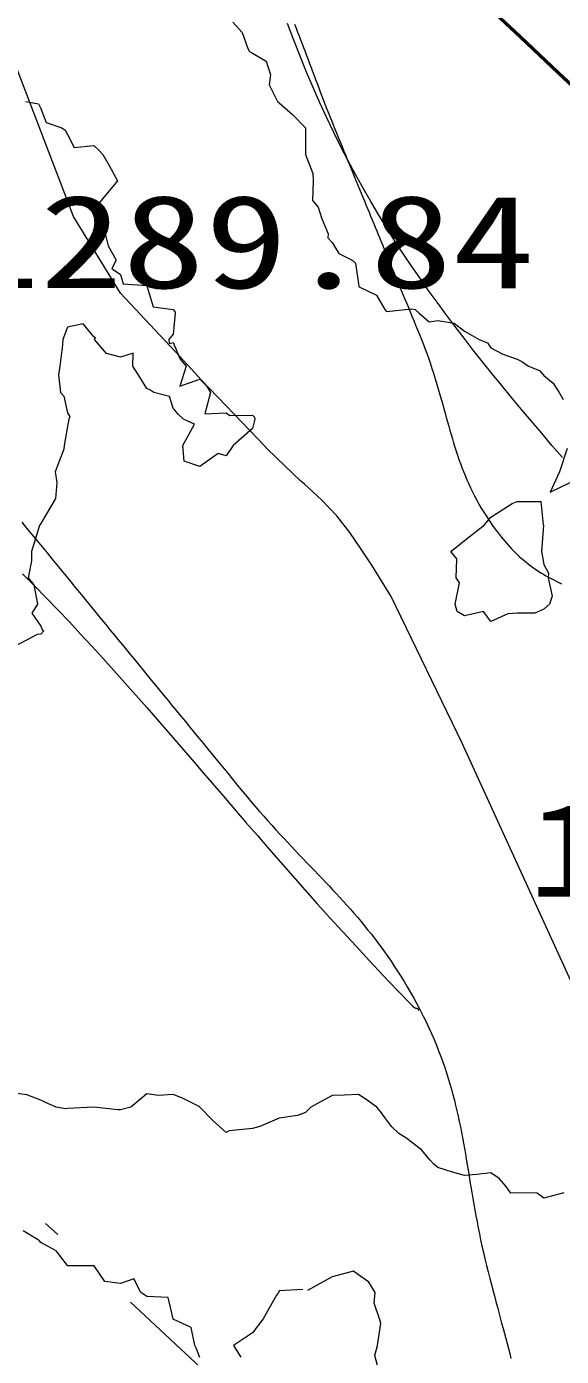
# Model space of a CAD drawing. Units: millimetres at full size, sheet at 1:500; details may follow other scales. Extents: x -209175 to 420500, y 0 to 351151.
# Drawn here: x 45203 to 49244, y 178848 to 188896 of the extents above; entities that cross this region are included whole.
import ezdxf
from ezdxf.enums import TextEntityAlignment as Align

# ---------------------------------------------------------------- set-up
doc = ezdxf.new("R2010")
doc.units = ezdxf.units.MM
doc.header["$LTSCALE"] = 500
doc.linetypes.add('USER1', pattern=[9.25, 6, -1.5, 0.25, -1.5])
for name, color, linetype, lineweight in [('D-BGD-HICN', 7, 'Continuous', 13), ('D-BGD-TXT', 7, 'Continuous', 13), ('D-BMK', 2, 'USER1', 13), ('D-BYP-STR2', 4, 'Continuous', 13), ('D-BYP-STR4', 1, 'Continuous', 50), ('D-BYP-STR8', 5, 'Continuous', 50), ('サーフェス_コンタ作成', 33, 'Continuous', 13)]:
    doc.layers.add(name, color=color, linetype=linetype, lineweight=lineweight)
doc.styles.add('ＭＳ ゴシック', font='')
doc.styles.get('ＭＳ ゴシック').set_extended_font_data('MS Gothic')

msp = doc.modelspace()

# ---------------------------------------------------------------- linework, layer by layer
at = {"layer": 'D-BGD-HICN'}
for points in [[(49251.7, 185639.6), (49173, 185731.7), (49095.2, 185823), (49018.4, 185913.7), (48942.6, 186004), (48867.8, 186093.9), (48793.9, 186183.6), (48721, 186273.1), (48649.1, 186362.5), (48578.2, 186452.1), (48508.2, 186541.9), (48439.3, 186632), (48371.3, 186722.5), (48304.3, 186813.5), (48238.3, 186905.2), (48173.2, 186997.6), (48109.2, 187091), (48046.2, 187185.3), (47984.1, 187280.7), (47923.1, 187377.3), (47863.1, 187475.3), (47804, 187574.6), (47746, 187675.6), (47688.9, 187778.2), (47632.9, 187882.5), (47577.9, 187988.8), (47523.9, 188097.1), (47470.9, 188207.4), (47418.9, 188320), (47368, 188435), (47318, 188552.4), (47269.1, 188672.3), (47221.2, 188795), (47174.3, 188920.4)], [(45172.2, 184760.7), (45262.5, 184670.2), (45351.5, 184579.6), (45439.1, 184488.8), (45525.7, 184397.8), (45611.2, 184306.5), (45695.9, 184215), (45779.8, 184123.2), (45863.1, 184030.9), (45945.9, 183938.3), (46028.3, 183845.3), (46110.4, 183751.8), (46192.5, 183657.8), (46274.5, 183563.3), (46356.7, 183468.2), (46439.2, 183372.4), (46522, 183276.1), (46605.4, 183179), (46689.4, 183081.2), (46774.1, 182982.6), (46859.8, 182883.3), (46946.5, 182783.1), (47034.3, 182682.1), (47123.4, 182580.1), (47214, 182477.2), (47306, 182373.3), (47399.7, 182268.4), (47495.2, 182162.4), (47592.6, 182055.4), (47692.1, 181947.2), (47793.7, 181837.8), (47897.6, 181727.3), (48004, 181615.5), (48112.9, 181502.4), (48113, 181502.2), (48113.2, 181502), (48113.4, 181501.9), (48113.6, 181501.7), (48113.7, 181501.5), (48113.9, 181501.3), (48114.1, 181501.1), (48114.2, 181501), (48114.4, 181500.8), (48114.5, 181500.6), (48114.7, 181500.4), (48114.8, 181500.3), (48115, 181500.1), (48115.1, 181499.9), (48115.2, 181499.7), (48115.4, 181499.6), (48115.5, 181499.4), (48115.7, 181499.3), (48115.8, 181499.1), (48115.9, 181498.9), (48116.1, 181498.8), (48116.2, 181498.6), (48116.3, 181498.4), (48116.5, 181498.3), (48116.6, 181498.1), (48116.7, 181498), (48116.9, 181497.8), (48117, 181497.6), (48117.2, 181497.5), (48117.3, 181497.3), (48117.4, 181497.2), (48117.6, 181497), (48117.7, 181496.8), (48117.9, 181496.7), (48118, 181496.5), (48118.2, 181496.4), (48118.3, 181496.2), (48118.5, 181496), (48118.7, 181495.9), (48118.8, 181495.7), (48119, 181495.6), (48119.2, 181495.4), (48119.4, 181495.2), (48119.5, 181495.1), (48119.7, 181494.9), (48119.9, 181494.7), (48120.1, 181494.5), (48120.3, 181494.4), (48120.7, 181494), (48121.1, 181493.7), (48121.5, 181493.4), (48121.9, 181493.1), (48122.3, 181492.8), (48122.6, 181492.4), (48123, 181492.1), (48123.3, 181491.8), (48123.7, 181491.5), (48124, 181491.2), (48124.4, 181490.9), (48124.7, 181490.7), (48125.1, 181490.4), (48125.4, 181490.1), (48125.7, 181489.8), (48126, 181489.5), (48126.4, 181489.3), (48126.7, 181489), (48127, 181488.7), (48127.3, 181488.5), (48127.7, 181488.2), (48128, 181487.9), (48128.3, 181487.7), (48128.6, 181487.4), (48129, 181487.2), (48129.3, 181486.9), (48129.6, 181486.7), (48130, 181486.4), (48130.3, 181486.2), (48130.6, 181485.9), (48131, 181485.7), (48131.3, 181485.4), (48131.7, 181485.2), (48132, 181485), (48132.4, 181484.7), (48132.8, 181484.5), (48133.1, 181484.3), (48133.5, 181484), (48133.9, 181483.8), (48134.3, 181483.5), (48134.7, 181483.3), (48135.1, 181483.1), (48135.5, 181482.8), (48135.9, 181482.6), (48136.4, 181482.4), (48136.8, 181482.1), (48137.3, 181481.9), (48137.7, 181481.6), (48138.2, 181481.4), (48138.7, 181481.2), (48139.2, 181481), (48139.6, 181480.8), (48140.1, 181480.6), (48140.6, 181480.4), (48141, 181480.3), (48141.5, 181480.2), (48142, 181480), (48142.4, 181479.9), (48142.9, 181479.8), (48143.4, 181479.7), (48143.8, 181479.6), (48144.3, 181479.5), (48144.7, 181479.4), (48145.2, 181479.4), (48145.6, 181479.3), (48146.1, 181479.2), (48146.5, 181479.2), (48147, 181479.1), (48147.4, 181479), (48147.9, 181479), (48148.3, 181478.9), (48148.7, 181478.9), (48149.2, 181478.8), (48149.6, 181478.7), (48150, 181478.6), (48150.5, 181478.6), (48150.9, 181478.5), (48151.3, 181478.4), (48151.7, 181478.3), (48152.2, 181478.2), (48152.6, 181478.1), (48153, 181477.9), (48153.4, 181477.8), (48153.8, 181477.6), (48154.3, 181477.5), (48154.7, 181477.3), (48155.1, 181477.1), (48155.5, 181476.9), (48155.9, 181476.7), (48156.3, 181476.4), (48156.7, 181476.2), (48157.1, 181475.9), (48157.5, 181475.6), (48157.9, 181475.3), (48158.3, 181475), (48158.7, 181474.6), (48158.9, 181474.4), (48159, 181474.3), (48159.2, 181474.1), (48159.3, 181473.9), (48159.5, 181473.7), (48159.6, 181473.5), (48159.7, 181473.3), (48159.8, 181473.2), (48159.9, 181473), (48160, 181472.8), (48160.1, 181472.6), (48160.2, 181472.4), (48160.3, 181472.2), (48160.4, 181472), (48160.5, 181471.8), (48160.6, 181471.5), (48160.6, 181471.3), (48160.7, 181471.1), (48160.8, 181470.9), (48160.8, 181470.7), (48160.9, 181470.5), (48161, 181470.3), (48161, 181470.1), (48161.1, 181469.9), (48161.2, 181469.7), (48161.2, 181469.5), (48161.3, 181469.3), (48161.4, 181469.1), (48161.4, 181468.9), (48161.5, 181468.7), (48161.6, 181468.6), (48161.7, 181468.4), (48161.8, 181468.2), (48161.9, 181468), (48162, 181467.9), (48162.1, 181467.7), (48162.2, 181467.5), (48162.3, 181467.4), (48162.5, 181467.2), (48162.6, 181467.1), (48162.8, 181466.9), (48162.9, 181466.8), (48163.1, 181466.7), (48163.3, 181466.6), (48163.4, 181466.5), (48163.6, 181466.3), (48163.8, 181466.2), (48164.1, 181466.2), (48164.1, 181466.1), (48164.2, 181466.1), (48164.2, 181466.1), (48164.3, 181466.1), (48164.3, 181466.1), (48164.4, 181466), (48164.4, 181466), (48164.5, 181466), (48164.5, 181466), (48164.6, 181466), (48164.6, 181465.9), (48164.7, 181465.9), (48164.7, 181465.9), (48164.8, 181465.9), (48164.8, 181465.9), (48164.8, 181465.9), (48164.9, 181465.8), (48164.9, 181465.8), (48165, 181465.8), (48165, 181465.8), (48165.1, 181465.8), (48165.1, 181465.8), (48165.1, 181465.8), (48165.2, 181465.7), (48165.2, 181465.7), (48165.3, 181465.7), (48165.3, 181465.7), (48165.4, 181465.7), (48165.4, 181465.7), (48165.5, 181465.7), (48165.5, 181465.7), (48165.5, 181465.7), (48165.6, 181465.6), (48165.6, 181465.6), (48165.7, 181465.6), (48165.7, 181465.6), (48165.8, 181465.6), (48165.8, 181465.6), (48165.9, 181465.6), (48165.9, 181465.6), (48166, 181465.6), (48166, 181465.6), (48166.1, 181465.6), (48166.1, 181465.6), (48166.2, 181465.6), (48166.3, 181465.6), (48166.3, 181465.6), (48166.4, 181465.6)]]:
    msp.add_lwpolyline(points, dxfattribs=at)
at = {"layer": 'D-BMK'}
msp.add_line((39211.7, 185554.3), (53862.1, 171939.3), dxfattribs=at)
msp.add_arc((-63853.3, 68233.2), 150000, 22.39568, 55.4167, dxfattribs=at)
at = {"layer": 'D-BYP-STR2'}
for points in [[(49653.3, 180947.6), (48493.1, 183482.5), (47958.6, 184591.1), (47811.7, 184826.2), (47731.2, 184947.6), (47645.7, 185073.1), (47548, 185198.3), (47434.2, 185317.7), (47399, 185350.9), (47365.4, 185381.7), (47333.4, 185410.5), (47302.8, 185438), (47273.5, 185464.5), (47217.4, 185515.6), (47021.2, 185706.1), (46956.9, 185773.1), (46522.7, 186227.1), (46445.7, 186310.5), (46363.9, 186401.2), (46210.3, 186565.3), (45913.3, 186881.1), (45558.1, 187460.4), (43785.2, 192086.9)], [(47227.3, 188913.8), (47238.9, 188884.4), (47250.4, 188854.9), (47261.8, 188825.5), (47273.2, 188796.1), (47284.5, 188766.7), (47295.7, 188737.2), (47306.9, 188707.7), (47318.2, 188678), (47329.4, 188648.3), (47340.7, 188618.3), (47352.1, 188588.2), (47363.5, 188557.9), (47375, 188527.4), (47386.6, 188496.6), (47398.4, 188465.5), (47410.3, 188434.1), (47422.3, 188402.4), (47434.6, 188370.4), (47447.1, 188337.9), (47459.8, 188305.1), (47472.7, 188271.8), (47485.9, 188238.1), (47499.4, 188203.9), (47513.2, 188169.2), (47527.3, 188133.9), (47541.8, 188098.1), (47556.6, 188061.8), (47571.8, 188024.8), (47586.3, 187989.6), (47600.5, 187955), (47614.5, 187921.1), (47628.3, 187887.7), (47641.8, 187854.8), (47655.2, 187822.5), (47668.3, 187790.7), (47681.3, 187759.3), (47694, 187728.3), (47706.6, 187697.8), (47719.1, 187667.6), (47731.4, 187637.8), (47743.5, 187608.3), (47755.6, 187579.1), (47767.5, 187550.2), (47779.3, 187521.5), (47791, 187493.1), (47802.7, 187464.8), (47814.3, 187436.7), (47825.8, 187408.8), (47837.3, 187380.9), (47848.8, 187353.1), (47860.2, 187325.4), (47871.6, 187297.7), (47883.1, 187270), (47894.5, 187242.3), (47905.9, 187214.5), (47917.4, 187186.6), (47929, 187158.7), (47940.6, 187130.6), (47952.2, 187102.3), (47964, 187073.8), (47975.8, 187045.2), (47987.7, 187016.2), (47999.7, 186987.1), (48011.9, 186957.6), (48024.2, 186927.8), (48036.6, 186897.6), (48049.2, 186867.1), (48062, 186836.1), (48074.9, 186804.7), (48088.1, 186772.9), (48101.4, 186740.5), (48115, 186707.7), (48128.7, 186674.3), (48142.7, 186640.3), (48157, 186605.8), (48171.5, 186570.6), (48186.9, 186532.7), (48201.6, 186495.2), (48215.6, 186458.1), (48229, 186421.3), (48241.8, 186385), (48254.1, 186349), (48265.9, 186313.4), (48277.3, 186278.2), (48288.2, 186243.2), (48298.8, 186208.6), (48309, 186174.3), (48319, 186140.3), (48328.7, 186106.6), (48338.1, 186073.1), (48347.4, 186039.9), (48356.6, 186007), (48365.6, 185974.3), (48374.6, 185941.8), (48383.6, 185909.5), (48392.6, 185877.4), (48401.7, 185845.5), (48410.9, 185813.7), (48420.2, 185782.1), (48429.7, 185750.7), (48439.4, 185719.4), (48449.4, 185688.2), (48459.7, 185657.2), (48470.3, 185626.2), (48481.3, 185595.3), (48492.8, 185564.5), (48504.6, 185533.7), (48517, 185503), (48530, 185472.3), (48543.5, 185441.7), (48557.6, 185411), (48572.4, 185380.4), (48587.9, 185349.7), (48604.2, 185319.1), (48621.2, 185288.3), (48639, 185257.6), (48657.7, 185226.7), (48677.3, 185195.8), (48697.8, 185164.8), (48719.3, 185133.7), (48741.9, 185102.5), (48765.4, 185071.2), (48790.1, 185039.7), (48815.9, 185008.1), (48833.6, 184987.3), (48851.4, 184967.4), (48869.2, 184948.2), (48887.1, 184929.9), (48905, 184912.2), (48923.1, 184895.3), (48941.2, 184879), (48959.5, 184863.4), (48977.8, 184848.4), (48996.2, 184834), (49014.7, 184820.1), (49033.3, 184806.8), (49052, 184794), (49070.8, 184781.6), (49089.7, 184769.7), (49108.7, 184758.2), (49127.8, 184747.1), (49147.1, 184736.3), (49166.4, 184725.9), (49185.9, 184715.8), (49205.4, 184705.9), (49225.1, 184696.2), (49244.9, 184686.8)], [(45166.7, 185150.5), (45202.9, 185106.5), (45242.5, 185058.3), (45281.3, 185010.9), (45319.5, 184964.4), (45357, 184918.7), (45393.9, 184873.7), (45430.3, 184829.4), (45466, 184785.8), (45501.3, 184742.8), (45536.1, 184700.4), (45570.4, 184658.5), (45604.3, 184617.2), (45637.8, 184576.3), (45671, 184535.9), (45703.8, 184496), (45736.3, 184456.3), (45768.5, 184417.1), (45800.5, 184378.1), (45832.2, 184339.3), (45863.8, 184300.8), (45895.2, 184262.5), (45926.5, 184224.3), (45957.8, 184186.3), (45988.9, 184148.3), (46020, 184110.4), (46051.2, 184072.4), (46082.3, 184034.4), (46113.5, 183996.4), (46144.9, 183958.2), (46176.3, 183919.9), (46207.9, 183881.4), (46239.6, 183842.7), (46271.6, 183803.7), (46303.8, 183764.4), (46336.3, 183724.8), (46369.1, 183684.8), (46402.3, 183644.4), (46435.8, 183603.5), (46469.7, 183562.2), (46504, 183520.4), (46538.8, 183478), (46574, 183435), (46609.8, 183391.3), (46646.2, 183347), (46683.1, 183302), (46720.6, 183256.3), (46758.8, 183209.8), (46797.6, 183162.4), (46837.1, 183114.2), (46869.1, 183075.6), (46900.8, 183037.8), (46932.3, 183000.9), (46963.5, 182964.8), (46994.5, 182929.4), (47025.3, 182894.8), (47055.8, 182860.8), (47086.1, 182827.5), (47116.2, 182794.8), (47146, 182762.6), (47175.7, 182731), (47205.1, 182699.7), (47234.3, 182669), (47263.3, 182638.5), (47292.1, 182608.4), (47320.7, 182578.6), (47349.1, 182549), (47377.3, 182519.6), (47405.3, 182490.4), (47433.1, 182461.3), (47460.8, 182432.2), (47488.3, 182403.2), (47515.6, 182374.1), (47542.7, 182345), (47569.7, 182315.7), (47596.5, 182286.3), (47623.1, 182256.7), (47649.6, 182226.9), (47675.9, 182196.7), (47702.1, 182166.3), (47728.1, 182135.4), (47754, 182104.2), (47779.8, 182072.4), (47805.4, 182040.2), (47830.9, 182007.4), (47856.3, 181974.1), (47881.5, 181940), (47906.6, 181905.3), (47931.7, 181869.9), (47956.6, 181833.7), (47981.3, 181796.7), (48006, 181758.8), (48030.6, 181720.1), (48055.1, 181680.3), (48079.5, 181639.6), (48103.8, 181597.9), (48128, 181555.1), (48152.1, 181511.1), (48176.5, 181465.3), (48199.7, 181420), (48221.7, 181375.2), (48242.7, 181330.9), (48262.6, 181287), (48281.6, 181243.5), (48299.5, 181200.4), (48316.6, 181157.6), (48332.7, 181115.2), (48348.1, 181073.1), (48362.6, 181031.3), (48376.3, 180989.7), (48389.4, 180948.4), (48401.7, 180907.3), (48413.4, 180866.3), (48424.5, 180825.5), (48435.1, 180784.8), (48445.1, 180744.2), (48454.7, 180703.6), (48463.8, 180663.1), (48472.5, 180622.7), (48480.8, 180582.1), (48488.8, 180541.6), (48496.6, 180501), (48504.1, 180460.3), (48511.4, 180419.5), (48518.5, 180378.5), (48525.6, 180337.3), (48532.5, 180296), (48539.4, 180254.4), (48546.3, 180212.5), (48553.3, 180170.4), (48560.3, 180128), (48567.5, 180085.2), (48574.8, 180042.1), (48582.4, 179998.6), (48590.1, 179954.6), (48598.2, 179910.2), (48606.5, 179865.4), (48615.3, 179820), (48624.4, 179774.2), (48634, 179727.7), (48644.1, 179680.7), (48654.7, 179633.1), (48665.8, 179584.9), (48677.6, 179536), (48690, 179486.4), (48703.1, 179436.1), (48715, 179391.4), (48726.7, 179347.5), (48738.1, 179304.3), (48749.4, 179261.8), (48760.5, 179220.1), (48771.4, 179179), (48782.1, 179138.5), (48792.7, 179098.6), (48803.2, 179059.2), (48813.5, 179020.4), (48823.7, 178982), (48833.7, 178944.1), (48843.7, 178906.7), (48853.6, 178869.6), (48863.3, 178832.8)]]:
    msp.add_lwpolyline(points, dxfattribs=at)
at = {"layer": 'D-BYP-STR4'}
for radius in [152000, 151500]:
    msp.add_arc((-63853.3, 68233.2), radius, 22.39568, 55.4167, dxfattribs=at)
at = {"layer": 'D-BYP-STR8'}
msp.add_arc((-66084.1, 65785.4), 168421.1, 23.53508, 58.38333, dxfattribs=at)
at = {"layer": 'サーフェス_コンタ作成', "color": 212}
for points in [[(46761.4, 188931), (46831.3, 188851.3), (46873.6, 188731), (46887.6, 188707.6), (46911, 188694.4), (47013.9, 188633.9), (47045.9, 188531), (47036.4, 188456.4), (47099.6, 188331), (47105.2, 188325.2), (47111, 188319.5), (47211, 188231), (47311, 188131), (47311, 187931), (47366.1, 187786.1), (47368, 187731), (47363, 187583), (47404.8, 187531), (47431.3, 187451.3), (47482.1, 187331), (47479.7, 187299.7), (47511, 187264.3), (47561, 187181), (47663.9, 187131), (47687.8, 187107.8), (47711, 186953.2), (47713.1, 186933.1), (47715.1, 186931), (47847.4, 186867.4), (47911, 186759.6), (47922.9, 186742.9), (48111, 186764.1), (48138, 186758), (48169.1, 186731), (48246.1, 186666.1), (48311, 186675.3), (48434.9, 186654.9), (48511, 186595.3), (48553.4, 186573.4), (48623.2, 186531), (48686.4, 186506.4), (48711, 186468.9), (48801.9, 186421.9), (48911, 186382.2), (48945.4, 186365.4), (48994.5, 186331), (49078.5, 186298.5), (49111, 186259.1), (49181.4, 186201.4), (49227.3, 186131), (49258.1, 186078.1)], [(49288.8, 185708.8), (49231, 185531), (49158.6, 185378.6), (49311, 185451)], [(49263.6, 180083.6), (49111, 180043.1), (49061, 180081), (48911, 180085), (48862.2, 180082.2), (48827.1, 180131), (48772.8, 180192.8), (48711, 180236.1), (48601.8, 180221.8), (48511, 180215.4), (48420.8, 180240.8), (48311, 180275), (48279.9, 180299.9), (48252.2, 180331), (48187.7, 180407.7), (48111, 180466.5), (48075.6, 180495.6), (48014.6, 180531), (47962.5, 180582.5), (47911, 180653.9), (47878.3, 180698.3), (47848.9, 180731), (47769, 180789), (47711, 180827), (47601.8, 180821.8), (47511, 180820.3), (47349.8, 180731), (47311, 180690.4), (47249.1, 180669.1), (47111, 180647), (46966.2, 180586.2), (46911, 180571), (46733.2, 180553.2), (46711, 180538.5), (46610.5, 180630.5), (46512.9, 180731), (46512.7, 180732.7), (46511, 180734.8), (46380.2, 180800.2), (46311, 180827.4), (46199.5, 180819.5), (46111, 180831), (45989.9, 180731), (45911, 180711.4), (45891, 180711), (45711, 180731), (45511, 180720), (45497.7, 180717.7), (45425.3, 180731), (45346.4, 180766.4), (45311, 180784.3), (45203.2, 180823.2), (45111, 180837.8)]]:
    msp.add_lwpolyline(points, dxfattribs=at)
at = {"layer": 'サーフェス_コンタ作成'}
for points in [[(45196.7, 188331), (45292.8, 188312.8), (45311, 188277.7), (45351.7, 188171.7), (45468.1, 188131), (45494.8, 188114.8), (45511, 188081), (45562.4, 187982.4), (45711, 187997.7), (45744.8, 187964.8), (45779.4, 187931), (45826.3, 187846.3), (45889.9, 187731), (45777.7, 187597.7), (45725.3, 187531), (45804.9, 187424.9), (45796.2, 187331), (45818.5, 187238.5), (45878.4, 187131), (45847.4, 187067.4), (45911, 187023.3), (45933.6, 186953.6), (46111, 186939.2), (46113.5, 186933.5), (46114.2, 186931), (46159.4, 186779.4), (46311, 186759.2), (46322.7, 186742.7), (46324.7, 186731), (46311, 186571), (46278.7, 186531), (46280.7, 186500.7), (46311, 186509.3), (46362.6, 186382.6), (46408.6, 186331), (46360.1, 186180.1), (46511, 186233.3), (46563, 186183), (46592.1, 186131), (46550, 185970), (46711, 185977.5), (46738, 185958), (46911, 185959.2), (46925.4, 185945.4), (46927, 185931), (46911, 185858.6), (46763, 185731), (46711, 185652.2), (46650.5, 185670.5), (46511, 185571.8), (46393.4, 185613.4), (46382.4, 185731), (46471.5, 185891.5), (46387.9, 185931), (46347.4, 185967.4), (46311, 186014.3), (46282.1, 186102.1), (46163.6, 186131), (46132.7, 186152.7), (46111, 186161.3), (46046.6, 186266.6), (46005.3, 186331), (46009, 186429), (45911, 186398.6), (45806.7, 186426.7), (45715, 186531), (45724.3, 186544.3), (45711, 186551), (45629.2, 186649.2), (45511, 186623.9), (45477.2, 186531), (45472.8, 186492.8), (45453.9, 186331), (45444.3, 186264.3), (45457.7, 186131), (45482.9, 186102.9), (45511, 185978.6), (45528.9, 185948.9), (45521.2, 185931), (45511, 185875.4), (45487.4, 185731), (45484.2, 185704.2), (45419.4, 185531), (45430.3, 185450.3), (45419.8, 185331), (45311, 185141.8), (45302.4, 185131), (45297.8, 185117.8), (45239.8, 184931), (45240.3, 184860.3), (45214.6, 184731), (45257.5, 184677.5), (45284.1, 184531), (45243, 184463), (45311, 184365.1), (45321.5, 184341.5), (45332.9, 184331), (45311, 184304.6), (45283.5, 184303.5), (45111, 184211)], [(46511, 178839.1), (46485.6, 178905.6), (46475.2, 178931), (46445.5, 179065.5), (46311, 179128.5), (46310.1, 179130.1), (46309.1, 179131), (46273.1, 179293.1), (46111, 179300.8), (46093.1, 179313.1), (46066.3, 179331), (46014.1, 179434.1), (45911, 179397.7), (45794.2, 179414.2), (45714, 179531), (45712.7, 179532.7), (45711, 179533.4), (45513.4, 179533.4), (45511, 179534.8), (45425.6, 179645.6), (45311, 179707.8), (45300.7, 179720.7), (45286.2, 179731), (45176.5, 179796.5)], [(47866.8, 178731), (47833.7, 178853.7), (47855.3, 178931), (47880.2, 179100.2), (47868.9, 179131), (47830.2, 179250.2), (47836.2, 179331), (47789.2, 179409.2), (47711, 179465.2), (47673, 179493), (47511, 179450.3), (47325.2, 179345.2)], [(47289, 179353), (47111, 179343.6), (47105.3, 179331), (47089.9, 179309.9), (46990.7, 179131), (46911, 179026.9), (46766.4, 178931), (46821.5, 178841.5)]]:
    msp.add_lwpolyline(points, dxfattribs=at)
msp.add_lwpolyline([(48407.7, 184931), (48511, 185012), (48664.3, 185131), (48711, 185188.5), (48872.5, 185292.5), (48911, 185307.7), (49087.7, 185307.7), (49105.9, 185131), (49108.6, 185128.6), (49093.2, 184931), (49096.5, 184916.5), (49111, 184831), (49145.8, 184765.8), (49143, 184731), (49173.3, 184593.3), (49155.2, 184531), (49111, 184494.1), (49044.3, 184464.3), (48911, 184464.3), (48839.3, 184459.3), (48711, 184401.1), (48656, 184476), (48511, 184444.3), (48456.3, 184476.3), (48441, 184531), (48474.3, 184694.3), (48449.4, 184731), (48454.4, 184874.4)], close=True, dxfattribs=at)

# ---------------------------------------------------------------- texts
at = {"layer": 'D-BGD-TXT', "style": 'ＭＳ ゴシック', "width": 1.3}
for s, p in [('1289.84', (44679.9, 187625)), ('1289.51', (48988, 183026.4))]:
    msp.add_text(s, height=705, rotation=359.993, dxfattribs=at).set_placement(p, align=Align.TOP_LEFT)

doc.saveas('drawing.dxf')
